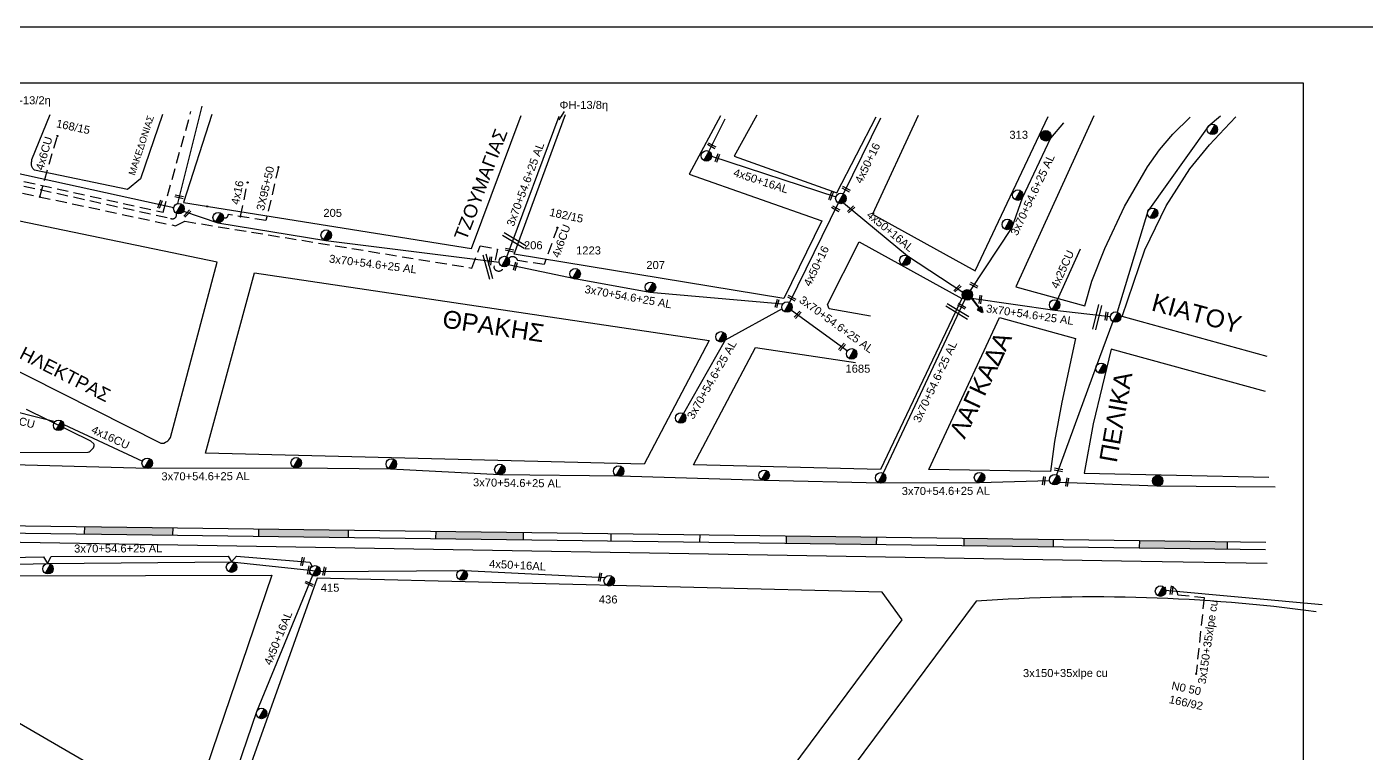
# Model space of a CAD drawing. Header units: millimetres. Extents: x 864 to 3062, y 833 to 2619.
# Drawn here: x 2609.6 to 2910.8, y 1697.3 to 1860.7 of the extents above; entities that cross this region are included whole.
import ezdxf
from ezdxf.enums import TextEntityAlignment as Align

# ---------------------------------------------------------------- set-up
doc = ezdxf.new("R2010")
doc.units = ezdxf.units.MM
doc.linetypes.add('DASHED', pattern=[19.05, 12.7, -6.35])
for name, color, linetype, lineweight in [('2x6CU', 7, 'Continuous', 30), ('3x150+35', 7, 'DASHED', 30), ('3x150+50', 7, 'Continuous', 30), ('3x70+54.6+25 AL', 7, 'SYN_LINE', 30), ('3X95+50', 7, 'Continuous', 30), ('4x16', 7, 'Continuous', 30), ('4x16CU', 7, 'Continuous', 30), ('4x25CU', 7, 'Continuous', 30), ('4x50+16', 7, 'Continuous', 30), ('4x50+16AL', 7, 'Continuous', 30), ('4x6CU', 7, 'Continuous', 30), ('text διευθύνσεων', 250, 'Continuous', 30), ('Υπόβαθρο ΔΕΗ', 7, 'Continuous', 30)]:
    doc.layers.add(name, color=color, linetype=linetype, lineweight=lineweight)
for name, color, linetype in [('TEXT ΚΑΛΩΔΙΩΝ', 7, 'Continuous'), ('Άγνωστα', 7, 'Continuous'), ('ΑΓΝΩΣΤΟ ΕΝΑΕΡΙΟ ΚΑΛΩΔΙΟ', 7, 'Continuous'), ('Γυμνά εναέρια ΧΤ και ΦΟΠ (3Φ)   4x50+16AL', 7, 'Continuous'), ('Επίτονοι', 7, 'Continuous'), ('Επιγραφές - Σχήματα', 7, 'Continuous'), ('Μηχανική τομή', 7, 'Continuous'), ('Στύλος Ξύλινος', 7, 'Continuous'), ('Στύλος Ξύλινος @ 1', 7, 'Continuous'), ('Στύλος ΦΜ', 7, 'Continuous'), ('Στύλος ΦΜ @ 1', 7, 'Continuous'), ('Συνδέσεις', 7, 'Continuous'), ('Τομή', 7, 'Continuous')]:
    doc.layers.add(name, color=color, linetype=linetype)
doc.styles.add('arial', font='arial.ttf')
doc.styles.get("Standard").update_dxf_attribs({"font": 'arial.ttf'})
doc.linetypes.add('SYN_LINE', pattern='A,0.5,-0.0001,["/\\/\\/\\/",Standard,S=0.1,R=0,X=0,Y=-0.05],-0.25', length=0.7501)
doc.dimstyles.new('ISO-25', dxfattribs={"dimtxt": 2.5, "dimasz": 2.5, "dimexe": 1.25, "dimexo": 0.625, "dimtad": 1, "dimtxsty": 'Standard', "dimcen": 2.5, "dimadec": 0, "dimazin": 0, "dimtfac": 1, "dimtmove": 0, "dimatfit": 3, "dimfxl": 1, "dimarcsym": 0})

# ---------------------------------------------------------------- blocks, each defined once
blk = doc.blocks.new('ΥΠΑΡΧΩΝ ΤΣΙΜΕΝΤΕΝΙΟΣ ΣΤΥΛΟΣ')
at = {"layer": 'Στύλος ΦΜ'}
blk.add_hatch(color=7, dxfattribs=at).paths.add_polyline_path([(-1.29, -2.28, 0.574793), (2.62, 0, 0.268822), (1.3, 2.27)])
at = {"layer": 'Στύλος ΦΜ', "color": 7}
blk.add_line((-1.29, -2.28), (1.3, 2.27), dxfattribs=at)
blk.add_circle((0, 0), 2.62, dxfattribs=at)
at = {"layer": 'Στύλος ΦΜ', "flags": 4}
for tag, p in [('ΤΥΠΟΣ', (-4.91, 3.03)), ('ΑΡΙΘΜΟΣ', (-4.68, 8.05))]:
    blk.add_attdef(tag, p, '', height=4, dxfattribs=at)
blk = doc.blocks.new('ΥΠΑΡΧΩΝ ΞΥΛΙΝΟΣ ΣΤΥΛΟΣ')
at = {"layer": 'Στύλος Ξύλινος'}
h = blk.add_hatch(color=7, dxfattribs=at)
h.paths.add_polyline_path([(-2.62, 0, 0.270008), (-1.29, -2.28), (1.3, 2.27, 0.576266)])
h.paths.add_polyline_path([(-1.29, -2.28, 0.574793), (2.62, 0, 0.268822), (1.3, 2.27)])
at = {"layer": 'Στύλος Ξύλινος', "color": 7}
blk.add_line((-1.29, -2.28), (1.3, 2.27), dxfattribs=at)
blk.add_circle((0, 0), 2.62, dxfattribs=at)
at = {"layer": 'Στύλος Ξύλινος', "flags": 4}
for tag, p in [('ΑΡΙΘΜΟΣ', (-4.91, 8.6)), ('ΤΥΠΟΣ', (-4.85, 3.39))]:
    blk.add_attdef(tag, p, '', height=4, dxfattribs=at)
blk = doc.blocks.new('ΜΗΧΑΝΙΚΗ ΤΟΜΗ')
at = {"layer": 'Μηχανική τομή', "ltscale": 40}
for p, q in [((-1.9, 0.8), (5.7, 0.8)), ((-1.9, -0.8), (5.7, -0.8))]:
    blk.add_line(p, q, dxfattribs=at)
blk = doc.blocks.new('ΕΠΙΤΟΝΟΣ')
at = {"layer": 'Επίτονοι', "lineweight": 40, "ltscale": 40}
blk.add_hatch(color=256, dxfattribs=at).paths.add_polyline_path([(-1.13, 6.47), (0, 9.1), (1.13, 6.47)])
for p, q in [((-1.13, 6.47), (0, 9.1)), ((0, 9.1), (1.13, 6.47)), ((1.13, 6.47), (-1.13, 6.47)), ((-1.13, 6.47), (0, 6.47)), ((0, 6.47), (0, 0))]:
    blk.add_line(p, q, dxfattribs=at)
blk = doc.blocks.new('_ΣΥΝΔΕΣΗ')
at = {"layer": 'Συνδέσεις', "linetype": 'SYN_LINE', "ltscale": 40}
blk.add_hatch(color=256, dxfattribs=at).paths.add_polyline_path([(0.5, 0, 1), (-0.5, 0, 1)])
at = {"layer": 'Συνδέσεις'}
blk.add_circle((0, 0), 0.5, dxfattribs=at)
blk = doc.blocks.new('ΤΟΜΗ')
at = {"layer": 'Τομή', "ltscale": 40}
for p, q in [((-5.7, 0), (17.1, 0)), ((-5.7, -2.8), (17.1, -2.8))]:
    blk.add_line(p, q, dxfattribs=at)

msp = doc.modelspace()

# ---------------------------------------------------------------- hatches: boundary and pattern name
at = {"layer": 'Υπόβαθρο ΔΕΗ', "lineweight": -3}
h = msp.add_hatch(color=256, dxfattribs=at)
h.dxf.hatch_style = 1
h.paths.add_polyline_path([(2859.81, 1745.16), (2859.78, 1743.54), (2879.53, 1743.28), (2879.55, 1744.9)])
h.paths.add_polyline_path([(2840.38, 1743.79), (2840.4, 1745.42), (2820.35, 1745.68), (2820.33, 1744.06)])
h.paths.add_polyline_path([(2780.39, 1746.21), (2780.37, 1744.59), (2800.64, 1744.32), (2800.66, 1745.94)])
h.paths.add_polyline_path([(2701.55, 1747.25), (2701.53, 1745.63), (2721.21, 1745.37), (2721.23, 1746.99)])
h.paths.add_polyline_path([(2661.7, 1747.77), (2661.67, 1746.15), (2681.85, 1745.89), (2681.87, 1747.51)])
h.paths.add_polyline_path([(2622.54, 1748.29), (2622.52, 1746.67), (2642.4, 1746.41), (2642.42, 1748.03)])
h.paths.add_polyline_path([(2583.13, 1748.69), (2583.12, 1747.07), (2603.19, 1746.92), (2603.2, 1748.54)])
h.paths.add_polyline_path([(2563.4, 1747.21), (2563.41, 1748.83), (2543.05, 1748.98), (2543.03, 1747.35)])
h.paths.add_polyline_path([(2503.84, 1749.26), (2503.82, 1747.64), (2523.95, 1747.49), (2523.96, 1749.11)])
h.paths.add_polyline_path([(2463.88, 1749.55), (2463.86, 1747.92), (2484.28, 1747.78), (2484.29, 1749.4)])
h.paths.add_polyline_path([(2424.37, 1749.83), (2424.35, 1748.21), (2444.44, 1748.06), (2444.45, 1749.69)])
h.paths.add_polyline_path([(2404.87, 1748.35), (2404.88, 1749.97), (2384.52, 1750.12), (2384.51, 1748.5)])
h.paths.add_polyline_path([(2345.61, 1750.29), (2345.61, 1748.67), (2360.71, 1748.67), (2365.16, 1748.64), (2365.17, 1750.26), (2360.72, 1750.29)])
h.paths.add_polyline_path([(2305.81, 1750.3), (2305.81, 1748.67), (2325.96, 1748.67), (2325.96, 1750.29)])

# ---------------------------------------------------------------- linework, layer by layer
at = {"layer": '2x6CU', "color": 2, "linetype": 'SYN_LINE', "lineweight": -3, "ltscale": 15}
msp.add_lwpolyline([(2602.51, 1775.3), (2615.95, 1771.91)], dxfattribs=at)
at = {"layer": '3x150+35', "color": 7, "linetype": 'DASHED', "lineweight": -2, "ltscale": 0.2}
msp.add_lwpolyline([(2868.43, 1732.94), (2874.35, 1732.35), (2872.57, 1715.27)], dxfattribs=at)
msp.add_arc((2866.56, 1732.95), 1.87, 359.7831, 126.0831, dxfattribs=at)
at = {"layer": '3x150+50', "color": 151, "linetype": 'DASHED', "lineweight": -3, "ltscale": 0.2}
msp.add_lwpolyline([(2558.33, 1825.78), (2559.68, 1830.23), (2551.93, 1832.59), (2555.8, 1842.46), (2590.99, 1829.66, 0.162216), (2597.8, 1828.36), (2640.23, 1819.01), (2646.52, 1841.65)], format="xyb", dxfattribs=at)
at = {"layer": '3x150+50', "color": 1, "linetype": 'DASHED', "lineweight": -3, "ltscale": 0.2}
msp.add_lwpolyline([(2559.51, 1825.42), (2561.16, 1830.82), (2553.26, 1833.23), (2556.37, 1841.18), (2590.65, 1828.72, 0.159053), (2597.75, 1827.35), (2641.93, 1817.61, 0.691291), (2643.22, 1818.78)], format="xyb", dxfattribs=at)
at = {"layer": '3x150+50', "color": 62, "linetype": 'DASHED', "lineweight": -3, "ltscale": 0.2}
msp.add_lwpolyline([(2560.6, 1825.08), (2562.54, 1831.45), (2554.58, 1833.87), (2556.95, 1839.91), (2590.31, 1827.78, 0.222779), (2597.47, 1825.65), (2643.01, 1815.96), (2645.11, 1816.96), (2709.71, 1806.44), (2711.58, 1811.46), (2715.42, 1810.68), (2714.61, 1806.65, 0.837244), (2716.85, 1806.74)], format="xyb", dxfattribs=at)
at = {"layer": '3x70+54.6+25 AL', "color": 133, "linetype": 'SYN_LINE', "lineweight": -3, "ltscale": 15}
msp.add_lwpolyline([(2717.58, 1808.93), (2729.28, 1840.56)], dxfattribs=at)
at = {"layer": '3x70+54.6+25 AL', "color": 62, "linetype": 'SYN_LINE', "lineweight": -3, "ltscale": 15}
for points in [[(2842.73, 1839.13), (2839.8, 1835.66), (2833.43, 1822.19), (2831.08, 1815.59), (2821.75, 1801.38)], [(2779.61, 1798.35), (2749.74, 1800.95), (2732.86, 1803.98), (2717.87, 1807.13)], [(2822.05, 1799.7), (2840.76, 1796.96), (2853.26, 1795.55)], [(2779.46, 1797.25), (2766.63, 1790.25), (2757.24, 1773.73)], [(2781.53, 1796.98), (2794.14, 1787.83)]]:
    msp.add_lwpolyline(points, dxfattribs=at)
at = {"layer": '3x70+54.6+25 AL', "color": 1, "linetype": 'SYN_LINE', "lineweight": -3, "ltscale": 15}
for points in [[(2597.17, 1830.03), (2642.65, 1820.06)], [(2644.84, 1819.24), (2652.55, 1816.61), (2676.83, 1812.67), (2715.83, 1807.74)]]:
    msp.add_lwpolyline(points, dxfattribs=at)
at = {"layer": '3x70+54.6+25 AL', "color": 2, "linetype": 'SYN_LINE', "lineweight": -3, "ltscale": 15}
for points in [[(2820.52, 1799.37), (2802.2, 1760.28)], [(2839.62, 1758.58), (2823.82, 1758.14), (2801.65, 1758.08), (2775.48, 1758.66), (2742.87, 1759.61), (2715.98, 1759.97), (2691.42, 1761.2), (2670.18, 1761.47), (2636.9, 1761.38), (2600.82, 1762.37), (2581.59, 1752.45)]]:
    msp.add_lwpolyline(points, dxfattribs=at)
at = {"layer": '3x70+54.6+25 AL', "color": 27, "linetype": 'SYN_LINE', "lineweight": -3, "ltscale": 15}
for points in [[(2575.59, 1739.1), (2576.76, 1740.83), (2613.39, 1741.48), (2614.26, 1739.99), (2615.08, 1741.55), (2654.85, 1741.63), (2655.65, 1740.35), (2656.75, 1741.66), (2673.21, 1740.31), (2673.8, 1739.34)], [(2575.59, 1739.1), (2614.26, 1739.99), (2655.65, 1740.35), (2673.24, 1738.46)]]:
    msp.add_lwpolyline(points, dxfattribs=at)
at = {"layer": '3X95+50', "color": 1, "linetype": 'DASHED', "lineweight": -3, "ltscale": 0.2}
msp.add_lwpolyline([(2666.22, 1829.11), (2663.36, 1817.13), (2654.88, 1818.48, -0.611289), (2653.81, 1817.82, 1.767239)], format="xyb", dxfattribs=at)
at = {"layer": '4x16', "color": 1, "linetype": 'DASHED', "lineweight": -3, "ltscale": 0.2}
msp.add_lwpolyline([(2657.66, 1818.04), (2659.26, 1825.67)], dxfattribs=at)
at = {"layer": '4x16CU', "color": 2, "linetype": 'SYN_LINE', "lineweight": -3, "ltscale": 15}
msp.add_lwpolyline([(2617.93, 1771.27), (2635.6, 1763.04)], dxfattribs=at)
at = {"layer": '4x25CU', "color": 62, "linetype": 'SYN_LINE', "lineweight": -3, "ltscale": 15}
msp.add_lwpolyline([(2841.33, 1799.16), (2846.54, 1810.76)], dxfattribs=at)
at = {"layer": '4x50+16', "color": 62, "lineweight": -3, "ltscale": 0.2}
for points in [[(2766.54, 1839.9), (2762.95, 1832.73)], [(2793.25, 1823.11), (2801.63, 1840.23)], [(2792.09, 1821.06), (2781.08, 1798.72)]]:
    msp.add_lwpolyline(points, dxfattribs=at)
at = {"layer": '4x50+16AL', "color": 62, "lineweight": -3, "ltscale": 0.2}
for points in [[(2763.6, 1831.57), (2791.55, 1822.45)], [(2793.27, 1821.07), (2807.64, 1809.19), (2820.12, 1801.04)]]:
    msp.add_lwpolyline(points, dxfattribs=at)
at = {"layer": '4x50+16AL', "color": 27, "lineweight": -3, "ltscale": 0.2}
for points in [[(2673.24, 1738.46), (2675.58, 1738.2), (2708.08, 1738.43), (2739.64, 1736.82)], [(2673.83, 1737.3), (2661.25, 1706.6), (2649.35, 1671.67), (2638.88, 1640.92)]]:
    msp.add_lwpolyline(points, dxfattribs=at)
at = {"layer": '4x6CU', "color": 62, "linetype": 'DASHED', "lineweight": -3, "ltscale": 0.2}
msp.add_lwpolyline([(2612.51, 1822.45), (2616.48, 1836.14)], dxfattribs=at)
msp.add_lwpolyline([(2728.92, 1815.52), (2725.96, 1807.24), (2720, 1808.1, 0.588834), (2717.94, 1808.61, -39.081618)], format="xyb", dxfattribs=at)
at = {"layer": 'ΑΓΝΩΣΤΟ ΕΝΑΕΡΙΟ ΚΑΛΩΔΙΟ', "color": 151, "lineweight": -3, "ltscale": 0.2}
msp.add_lwpolyline([(2643.53, 1820.95), (2649.04, 1842.82)], dxfattribs=at)
at = {"layer": 'ΑΓΝΩΣΤΟ ΕΝΑΕΡΙΟ ΚΑΛΩΔΙΟ', "color": 2, "lineweight": -3, "ltscale": 0.2}
for points in [[(2878.03, 1840.59), (2875.24, 1838.29), (2861.68, 1819.21), (2854.78, 1796.54)], [(2853.85, 1794.39), (2850.07, 1784.28), (2841.18, 1759.95)], [(2841.82, 1758.31), (2863.69, 1757.45), (2890.31, 1757.26)]]:
    msp.add_lwpolyline(points, dxfattribs=at)
at = {"layer": 'Γυμνά εναέρια ΧΤ και ΦΟΠ (3Φ)   4x50+16AL', "color": 7, "linetype": 'Continuous', "lineweight": -2, "ltscale": 0.2}
msp.add_line((2865.6, 1734.03), (2900.9, 1730.75), dxfattribs=at)
at = {"layer": 'Επιγραφές - Σχήματα', "lineweight": -3}
msp.add_lwpolyline([(863.7, 1860.67), (3062.46, 1860.7), (3062.47, 841.56), (863.7, 841.54)], close=True, dxfattribs=at)
at = {"layer": 'Υπόβαθρο ΔΕΗ', "lineweight": -3}
for points in [[(895.62, 1848.12), (2896.63, 1848.12), (2896.63, 844.79), (895.62, 844.79)], [(2763.02, 1790.13), (2748.43, 1762.34), (2649.77, 1764.79), (2660.79, 1805.33)], [(2845.4, 1790.59), (2842.33, 1776.25), (2840.68, 1767.4), (2839.83, 1760.7), (2812.47, 1761.17), (2828.35, 1795.32)], [(2551.02, 1737.05), (2664.69, 1737.39), (2645.87, 1682)], [(2806.46, 1727.32), (2801.96, 1733.54), (2674.87, 1736.68), (2653.95, 1678.07), (2734.17, 1630.09)]]:
    msp.add_lwpolyline(points, close=True, dxfattribs=at)
for points in [[(2640.12, 1840.96), (2635.19, 1826.47), (2632.28, 1824.07), (2611.36, 1828.47), (2611.17, 1828.58), (2610.98, 1828.82), (2610.86, 1829.01), (2610.73, 1829.28), (2610.62, 1829.66), (2610.62, 1829.92), (2610.62, 1830.23), (2610.7, 1830.51), (2610.75, 1830.84), (2614.86, 1840.97)], [(2651.2, 1840.95), (2644.83, 1821.15), (2709.61, 1810.87), (2720.74, 1840.73)], [(2765.61, 1840.69), (2758.57, 1827.55), (2788.39, 1817.03), (2779.82, 1799.6), (2719.16, 1809.53), (2730.72, 1840.98)], [(2773.78, 1840.84), (2768.65, 1831.63), (2791.77, 1823.38), (2800.58, 1840.48)], [(2810.08, 1840.76), (2799.76, 1818.58), (2822.9, 1805.8), (2839.29, 1840.52)], [(2849.53, 1840.65), (2832, 1802.2), (2847.51, 1797.94), (2849.1, 1803.47), (2852.05, 1810.87), (2856.48, 1820.25), (2861.62, 1829.22), (2864.3, 1833), (2867.29, 1836.58), (2871.2, 1840.36)], [(2888.51, 1786.56), (2855.9, 1795.53), (2861.05, 1810.55), (2865.79, 1820.4), (2871.14, 1828.72), (2875.53, 1834.13), (2878.94, 1837.76), (2881.48, 1840.45)], [(1812.14, 1838.39), (1845.83, 1819.29), (1880.97, 1799.92), (1916.32, 1780.6), (1931.8, 1772.06), (1937.59, 1769.1), (1941.47, 1767.68), (1949.41, 1765.06), (1956.22, 1763.56), (1964.55, 1761.07), (1970.41, 1759.98), (1991.35, 1755.74), (2008.12, 1753.28), (2029.66, 1750.84), (2057.4, 1749.3), (2099.94, 1749.02), (2132.97, 1748.94), (2170.24, 1748.75), (2278.57, 1748.68), (2360.71, 1748.67), (2603.56, 1746.92), (2859.78, 1743.54), (2888.18, 1743.16)], [(1815.86, 1838.14), (1846.63, 1820.7), (1881.76, 1801.34), (1917.08, 1782.03), (1933.36, 1773.82), (1938.48, 1771.02), (1942.39, 1769.7), (1948.97, 1767.41), (1956.68, 1765.11), (1964.93, 1762.65), (1970.72, 1761.57), (1991.63, 1757.34), (2008.33, 1754.89), (2029.8, 1752.46), (2057.46, 1750.92), (2099.95, 1750.64), (2132.97, 1750.56), (2170.25, 1750.38), (2278.57, 1750.3), (2360.72, 1750.29), (2603.58, 1748.54), (2859.81, 1745.16), (2888.2, 1744.78)], [(2595.01, 1789.59), (2639.76, 1767.09), (2640.08, 1767.03), (2640.42, 1767.09), (2640.8, 1767.25), (2641.1, 1767.46), (2641.33, 1767.61), (2641.51, 1767.8), (2641.76, 1768.08), (2641.89, 1768.35), (2652.44, 1807.74), (2605.77, 1817.45)], [(2799.31, 1795.65), (2790.03, 1797.29), (2789.65, 1798.24), (2796.79, 1812.35), (2819.86, 1799.58), (2801.55, 1761.11), (2759.5, 1762.16), (2773.49, 1788.6), (2795.94, 1785.23)], [(2888.18, 1778.66), (2853.47, 1788.2), (2849.38, 1771.41), (2847.4, 1760.34), (2888.87, 1759.43)], [(2588.77, 1764.9), (2623.39, 1765.04), (2623.65, 1765.14), (2623.84, 1765.27), (2624.03, 1765.44), (2624.24, 1765.64), (2624.42, 1765.83), (2624.57, 1766.04), (2624.67, 1766.25), (2624.73, 1766.49), (2624.74, 1766.74), (2624.68, 1766.93), (2624.01, 1767.51), (2609.53, 1774.62)], [(2622.54, 1748.29), (2622.52, 1746.67)], [(2642.42, 1748.03), (2642.4, 1746.41)], [(2661.7, 1747.77), (2661.67, 1746.15)], [(2681.87, 1747.51), (2681.85, 1745.89)], [(2701.55, 1747.25), (2701.53, 1745.63)], [(2306.73, 1743.96), (2360.69, 1743.96), (2603.75, 1744.83), (2860.2, 1740.55), (2888.5, 1740.1)], [(2721.23, 1746.99), (2721.21, 1745.37)], [(2740.96, 1746.73), (2740.94, 1745.11)], [(2760.92, 1746.46), (2760.9, 1744.84)], [(2780.39, 1746.21), (2780.37, 1744.59)], [(2800.66, 1745.94), (2800.64, 1744.32)], [(2820.35, 1745.68), (2820.33, 1744.06)], [(2840.4, 1745.42), (2840.38, 1743.79)], [(2859.81, 1745.16), (2859.78, 1743.54)], [(2879.55, 1744.9), (2879.53, 1743.28)], [(2823.1, 1731.49), (2751.86, 1635.81), (2751.86, 1635.81), (2751.86, 1635.81)]]:
    msp.add_lwpolyline(points, dxfattribs=at)
msp.add_arc((2850.02, 1365.62), 366.86, 82.2362, 94.2084, dxfattribs=at)

# ---------------------------------------------------------------- block references
at = {"layer": 'Επίτονοι', "lineweight": -3, "xscale": 0.4499999999998182, "yscale": 0.4499999999998182, "zscale": 0.4499999999998182, "rotation": 217.0652993358767}
msp.add_blockref('ΕΠΙΤΟΝΟΣ', (2822.05, 1799.7), dxfattribs=at)
at = {"layer": 'Μηχανική τομή', "lineweight": -3, "zscale": 0.4999999999999997}
for p, xscale, yscale, rotation in [((2763.18, 1834.22), 0.2499999999999997, 0.2499999999999997, 331.229977381146), ((2765.01, 1831.59), 0.2499999999999996, 0.2499999999999996, 248.7464683615867), ((2643.39, 1822.61), 0.2499999999999996, 0.2499999999999996, 347.6874549958202), ((2790.58, 1823.05), 0.2499999999999996, 0.2499999999999996, 248.7464683615867), ((2793.39, 1824.43), 0.2499999999999997, 0.2499999999999997, 331.229977381146), ((2639.68, 1821.21), 0.2499999999999997, 0.2499999999999997, 250.8320248195041), ((2645.99, 1819.04), 0.2499999999999997, 0.2499999999999997, 227.3009390910228), ((2791.07, 1820.05), 0.2499999999999997, 0.2499999999999997, 331.229977381146), ((2795.3, 1819.98), 0.2499999999999997, 0.2499999999999997, 223.1700657725387), ((2717.67, 1810.61), 0.2499999999999997, 0.2499999999999997, 347.6874549958202), ((2713.8, 1807.55), 0.2499999999999997, 0.2499999999999997, 81.96863215315341), ((2719.56, 1807.24), 0.2499999999999997, 0.2499999999999997, 252.61635298878), ((2819.22, 1802.18), 0.2499999999999996, 0.2499999999999996, 223.1700657725387), ((2822.13, 1802.85), 0.2499999999999997, 0.2499999999999997, 331.229977381146), ((2778.4, 1798.88), 0.2499999999999997, 0.2499999999999997, 252.61635298878), ((2781.16, 1799.92), 0.2499999999999997, 0.2499999999999997, 331.229977381146), ((2819.42, 1798.11), 0.2499999999999997, 0.2499999999999997, 331.229977381146), ((2824.05, 1799.83), 0.2499999999999996, 0.2499999999999996, 262.0338943624333), ((2783.26, 1796.28), 0.2499999999999997, 0.2499999999999997, 227.3009390910228), ((2852.41, 1796.08), 0.2499999999999996, 0.2499999999999996, 262.0338943624333), ((2793.26, 1789.03), 0.2499999999999997, 0.2499999999999997, 227.3009390910228), ((2838.31, 1758.11), 0.2499999999999997, 0.2499999999999997, 81.96863215315341), ((2842.06, 1760.93), 0.2499999999999997, 0.2499999999999997, 168.6377447304258), ((2843.52, 1757.82), 0.2499999999999997, 0.2499999999999997, 81.96863215315341), ((2671.64, 1740.93), 0.2499999999999996, 0.2499999999999996, 257.716989652769), ((2673.15, 1738.96), 0.2499999999999996, 0.2499999999999996, 257.716989652769), ((2676.57, 1738.71), 0.2499999999999996, 0.2499999999999996, 257.716989652769), ((2672.64, 1735.67), 0.2499999999999996, 0.2499999999999996, 335.43397930555), ((2738.55, 1737.38), 0.2499999999999996, 0.2499999999999996, 257.716989652769), ((2867.01, 1733.5), 0.2499999999999997, 0.2499999999999997, 81.96863215315341)]:
    msp.add_blockref('ΜΗΧΑΝΙΚΗ ΤΟΜΗ', p, dxfattribs=dict(at, xscale=xscale, yscale=yscale, rotation=rotation))
at = {"layer": 'Στύλος Ξύλινος @ 1', "lineweight": -3, "ltscale": 40}
ref = msp.add_blockref('ΥΠΑΡΧΩΝ ΞΥΛΙΝΟΣ ΣΤΥΛΟΣ', (2838.75, 1836.19), dxfattribs=dict(at, xscale=0.4499999999998181, yscale=0.4499999999998181, zscale=0.4499999999998181))
ref.add_attrib('ΤΥΠΟΣ', '313', (2830.56, 1835.51), dxfattribs={"layer": 'Στύλος Ξύλινος', "height": 1.8, "flags": 4})
at = {"layer": 'Στύλος Ξύλινος @ 1', "lineweight": -3, "ltscale": 40, "xscale": 0.4499999999998181, "yscale": 0.4499999999998181, "zscale": 0.4499999999998181}
for p in [(2821.1, 1800.4), (2863.92, 1758.6)]:
    msp.add_blockref('ΥΠΑΡΧΩΝ ΞΥΛΙΝΟΣ ΣΤΥΛΟΣ', p, dxfattribs=at)
at = {"layer": 'Στύλος ΦΜ @ 1', "lineweight": -3, "ltscale": 40, "xscale": 0.4499999999998181, "yscale": 0.4499999999998181, "zscale": 0.4499999999998181}
for p in [(2876.21, 1837.62), (2762.43, 1831.67), (2792.67, 1822.09), (2832.45, 1822.84), (2643.8, 1819.8), (2862.77, 1818.76), (2652.64, 1817.79), (2830.1, 1816.24), (2807.06, 1808.17), (2780.56, 1797.66), (2840.75, 1798.14), (2854.43, 1795.42), (2765.7, 1790.97), (2851.18, 1783.89), (2616.77, 1771.06), (2756.65, 1772.71), (2636.67, 1762.54), (2670.18, 1762.65), (2691.57, 1762.37), (2715.99, 1761.15), (2742.69, 1760.78), (2775.4, 1759.84), (2801.62, 1759.26), (2823.85, 1759.31), (2840.77, 1758.84), (2614.36, 1738.82), (2655.64, 1739.17), (2707.49, 1737.41), (2864.56, 1733.78), (2662.38, 1706.27)]:
    msp.add_blockref('ΥΠΑΡΧΩΝ ΤΣΙΜΕΝΤΕΝΙΟΣ ΣΤΥΛΟΣ', p, dxfattribs=at)
at = {"layer": 'Στύλος ΦΜ @ 1', "lineweight": -3, "ltscale": 40}
ref = msp.add_blockref('ΥΠΑΡΧΩΝ ΤΣΙΜΕΝΤΕΝΙΟΣ ΣΤΥΛΟΣ', (2676.93, 1813.84), dxfattribs=dict(at, xscale=0.4499999999998181, yscale=0.4499999999998181, zscale=0.4499999999998181))
ref.add_attrib('ΤΥΠΟΣ', '205', (2676.29, 1817.95), dxfattribs={"layer": 'Στύλος ΦΜ', "height": 1.8, "flags": 4})
ref = msp.add_blockref('ΥΠΑΡΧΩΝ ΤΣΙΜΕΝΤΕΝΙΟΣ ΣΤΥΛΟΣ', (2716.99, 1807.91), dxfattribs=dict(at, xscale=0.4499999999998181, yscale=0.4499999999998181, zscale=0.4499999999998181))
ref.add_attrib('ΤΥΠΟΣ', '206', (2721.4, 1810.67), dxfattribs={"layer": 'Στύλος ΦΜ', "height": 1.8, "flags": 4})
ref = msp.add_blockref('ΥΠΑΡΧΩΝ ΤΣΙΜΕΝΤΕΝΙΟΣ ΣΤΥΛΟΣ', (2732.91, 1805.15), dxfattribs=dict(at, xscale=0.4499999999998181, yscale=0.4499999999998181, zscale=0.4499999999998181))
ref.add_attrib('ΤΥΠΟΣ', '1223', (2733.12, 1809.5), dxfattribs={"layer": 'Στύλος ΦΜ', "height": 1.8, "flags": 4})
ref = msp.add_blockref('ΥΠΑΡΧΩΝ ΤΣΙΜΕΝΤΕΝΙΟΣ ΣΤΥΛΟΣ', (2749.84, 1802.12), dxfattribs=dict(at, xscale=0.4499999999998181, yscale=0.4499999999998181, zscale=0.4499999999998181))
ref.add_attrib('ΤΥΠΟΣ', '207', (2748.92, 1806.22), dxfattribs={"layer": 'Στύλος ΦΜ', "height": 1.8, "flags": 4})
ref = msp.add_blockref('ΥΠΑΡΧΩΝ ΤΣΙΜΕΝΤΕΝΙΟΣ ΣΤΥΛΟΣ', (2795.1, 1787.14), dxfattribs=dict(at, xscale=0.4499999999997585, yscale=0.4499999999997585, zscale=0.4499999999997585))
ref.add_attrib('ΤΥΠΟΣ', '1685', (2793.7, 1782.91), dxfattribs={"layer": 'Στύλος ΦΜ', "height": 1.8, "rotation": 360, "flags": 4})
ref = msp.add_blockref('ΥΠΑΡΧΩΝ ΤΣΙΜΕΝΤΕΝΙΟΣ ΣΤΥΛΟΣ', (2674.41, 1738.33), dxfattribs=dict(at, xscale=0.4499999999998181, yscale=0.4499999999998181, zscale=0.4499999999998181))
ref.add_attrib('ΤΥΠΟΣ', '415', (2675.7, 1733.65), dxfattribs={"layer": 'Στύλος ΦΜ', "height": 1.8, "rotation": 360, "flags": 4})
ref = msp.add_blockref('ΥΠΑΡΧΩΝ ΤΣΙΜΕΝΤΕΝΙΟΣ ΣΤΥΛΟΣ', (2740.57, 1736.1), dxfattribs=dict(at, xscale=0.4499999999998181, yscale=0.4499999999998181, zscale=0.4499999999998181))
ref.add_attrib('ΤΥΠΟΣ', '436', (2738.24, 1731.01), dxfattribs={"layer": 'Στύλος ΦΜ', "height": 1.8, "flags": 4})
at = {"layer": 'Συνδέσεις', "lineweight": -3, "xscale": 0.25, "yscale": 0.25, "zscale": 0.25}
for p in [(2616.48, 1836.14), (2666.22, 1829.12), (2659.26, 1825.67), (2612.51, 1822.45), (2650.15, 1820.31), (2657.66, 1818.04), (2728.92, 1815.53), (2872.58, 1715.16)]:
    msp.add_blockref('_ΣΥΝΔΕΣΗ', p, dxfattribs=at)
at = {"layer": 'Τομή', "lineweight": -3, "xscale": 0.2499999999999995, "yscale": 0.2499999999999995, "zscale": 0.2499999999999995}
for p, rotation in [((2720.23, 1811.57), 148.7035922564114), ((2713.21, 1808.23), 284.945410269478), ((2819.89, 1795.61), 148.7035922564114), ((2849.64, 1794.06), 76.4752523604616)]:
    msp.add_blockref('ΤΟΜΗ', p, dxfattribs=dict(at, rotation=rotation))

# ---------------------------------------------------------------- texts
at = {"layer": 'text διευθύνσεων', "color": 7, "lineweight": -3}
for s, height, rotation, p in [('MAKEΔONIAΣ', 1.528, 71.9089, (2635.33, 1834.04)), ('ΤΖΟΥΜΑΓΙΑΣ', 3, 69.15, (2711.69, 1825.26)), ('ΚΙΑΤΟΥ', 4, 345, (2872.69, 1796.24)), ('ΘΡΑΚΗΣ', 4, 351.5438, (2714.54, 1793.4)), ('AΠ.ΗΛΕΚΤΡΑΣ', 3, 333, (2615.13, 1784.14)), ('ΛΑΓΚΑΔΑ', 4, 65.0573, (2824.06, 1780.17)), ('ΠΕΛΙΚΑ', 4, 80, (2854.5, 1772.95))]:
    msp.add_text(s, height=height, rotation=rotation, dxfattribs=at).set_placement(p, align=Align.MIDDLE_CENTER)
at = {"layer": 'TEXT ΚΑΛΩΔΙΩΝ', "linetype": 'Continuous', "lineweight": -3, "ltscale": 0.2}
for s, rotation, p in [('4x6CU', 73.8494, (2613.47, 1832.24)), ('4x50+16', 63.9356, (2798.65, 1830.04)), ('3x70+54.6+25 AL', 69.6899, (2721.71, 1825.27)), ('3x70+54.6+25 AL', 64.6761, (2835.77, 1822.92)), ('3X95+50', 76.5556, (2663.23, 1824.35)), ('4x50+16AL', 341.9304, (2774.7, 1826.05)), ('4x16', 78.1558, (2656.95, 1823.43)), ('4x50+16AL', 320.4092, (2803.78, 1814.72)), ('4x6CU', 70.3381, (2729.76, 1812.53)), ('4x50+16', 63.7851, (2787.12, 1806.9)), ('4x25CU', 65.8299, (2842.49, 1806.14)), ('3x70+54.6+25 AL', 352.7949, (2687.45, 1807.34)), ('3x70+54.6+25 AL', 349.8217, (2744.84, 1800)), ('3x70+54.6+25 AL', 324.0444, (2791.69, 1793.77)), ('3x70+54.6+25 AL', 351.6791, (2835.19, 1795.96)), ('3x70+54.6+25 AL', 60.3654, (2763.63, 1781.33)), ('3x70+54.6+25 AL', 64.8952, (2813.84, 1780.87)), ('2x6CU', 345.8629, (2607.65, 1772.15)), ('4x16CU', 335.0172, (2628.43, 1768.37)), ('3x70+54.6+25 AL', 0.1504, (2649.79, 1759.62)), ('3x70+54.6+25 AL', 359.2399, (2719.86, 1758.12)), ('3x70+54.6+25 AL', 0.1508, (2816.28, 1756.32)), ('3x70+54.6+25 AL', 0.1052, (2630.16, 1743.38)), ('4x50+16AL', 357.0704, (2719.96, 1739.63)), ('3x150+35xlpe cu', 81.6142, (2875.18, 1722.35)), ('4x50+16AL', 67.7204, (2666.11, 1723.22)), ('3x150+35xlpe cu', 0.1508, (2843.16, 1715.37))]:
    msp.add_text(s, height=1.8, rotation=rotation, dxfattribs=at).set_placement(p, align=Align.MIDDLE_CENTER)
at = {"layer": 'Άγνωστα', "lineweight": -3, "ltscale": 40, "char_height": 1.8, "width": 27.758, "attachment_point": 1, "line_spacing_factor": 3, "style": 'arial'}
for s, insert in [('ΦΗ-13/2η', (2604.06, 1845.07)), ('ΦΗ-13/8η', (2729.39, 1844.02))]:
    msp.add_mtext(s, dxfattribs=dict(at, insert=insert))
at = {"layer": 'Άγνωστα', "lineweight": -3, "ltscale": 40, "char_height": 1.8, "width": 27.758, "attachment_point": 1, "rotation": 347.9059, "style": 'arial'}
for s, insert in [('168/15', (2616.46, 1839.89)), ('182/15', (2727.38, 1819.96)), ('Ν0 50', (2867.27, 1713.49)), ('166/92', (2866.72, 1710.39))]:
    msp.add_mtext(s, dxfattribs=dict(at, insert=insert))

# ---------------------------------------------------------------- leaders
at = {"layer": 'Επιγραφές - Σχήματα', "lineweight": -3, "ltscale": 40}
msp.add_leader([(2729.33, 1839.77), (2730.51, 1841.62)], dimstyle='ISO-25', override={"dimasz": 1, "dimtad": 0}, dxfattribs=at)

doc.saveas('drawing.dxf')
